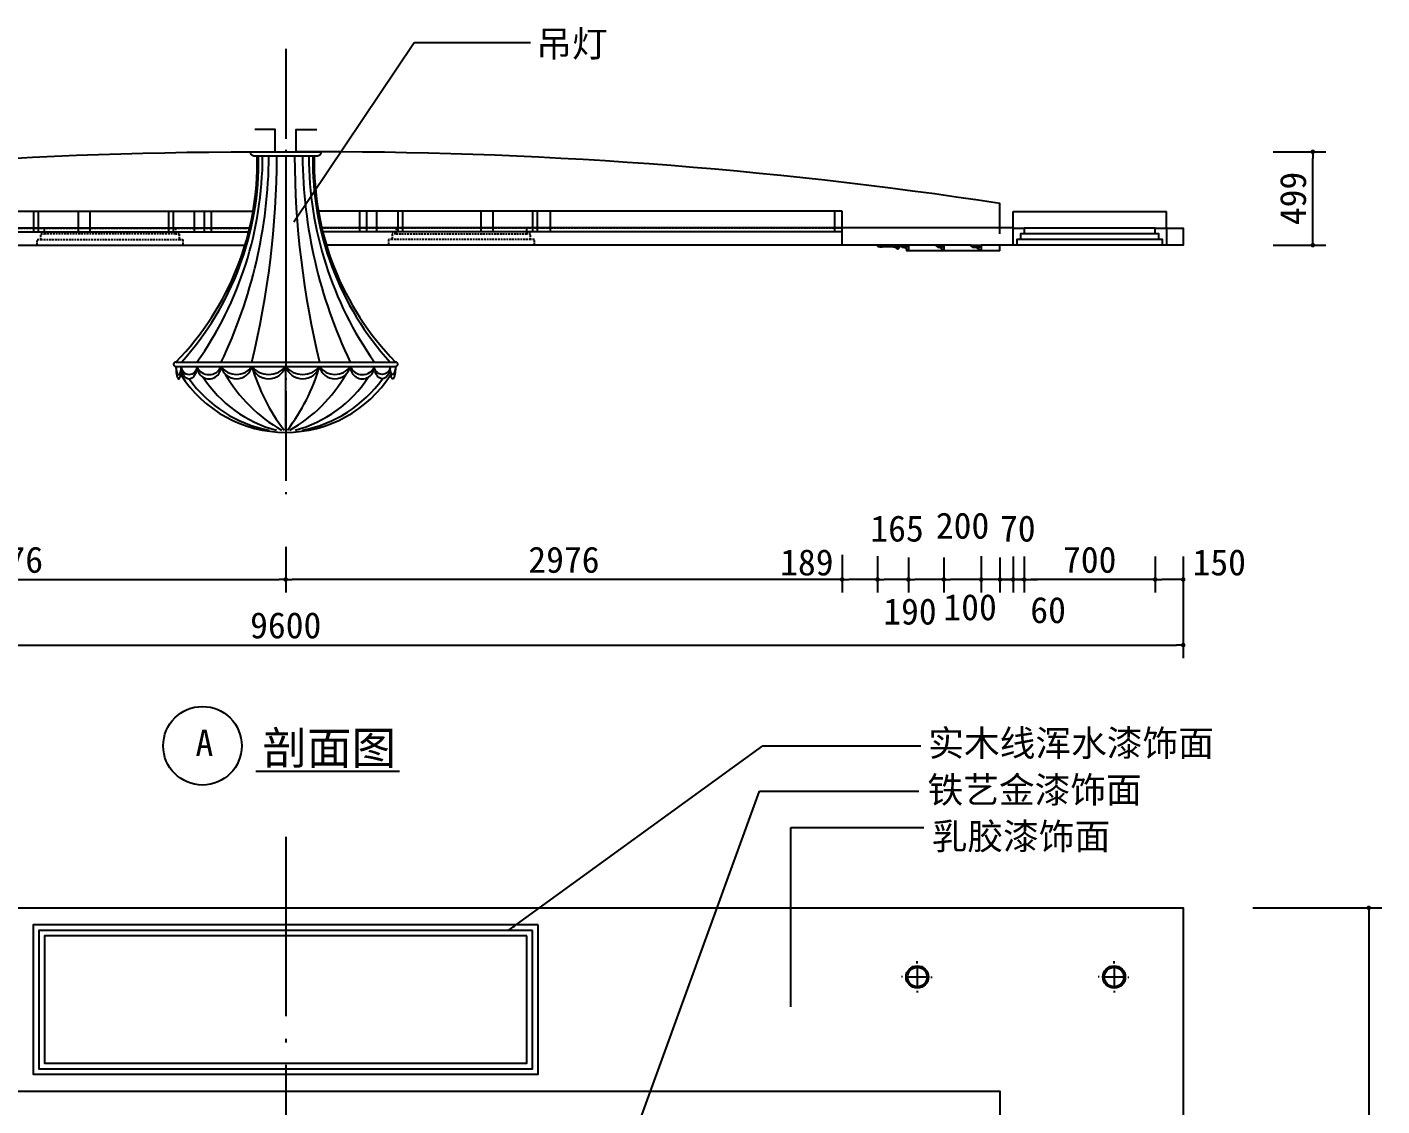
# Model space of a CAD drawing. Extents: x 287 to 12183, y 418 to 16409.
# Drawn here: x 4937 to 12183, y 10640 to 16409 of the extents above; entities that cross this region are included whole.
import ezdxf

# ---------------------------------------------------------------- set-up
doc = ezdxf.new("R2010")
doc.units = 0
doc.header["$MEASUREMENT"] = 0
doc.linetypes.add('ACAD_ISO04W100', pattern=[30.5, 24, -3, 0.5, -3])
doc.linetypes.add('DASHED', pattern=[0.75, 0.5, -0.25])
doc.layers.get('0').update_dxf_attribs({"linetype": 'CONTINUOUS'})
doc.layers.get('DEFPOINTS').update_dxf_attribs({"linetype": 'CONTINUOUS'})
for name, color, linetype in [('2', 2, 'CONTINUOUS'), ('3', 3, 'CONTINUOUS'), ('4', 4, 'CONTINUOUS'), ('7', 7, 'CONTINUOUS'), ('BH', 3, 'CONTINUOUS'), ('DIM', 3, 'CONTINUOUS'), ('TEXT', 3, 'CONTINUOUS')]:
    doc.layers.add(name, color=color, linetype=linetype)
doc.styles.add('HZ', font='')
doc.styles.get('HZ').set_extended_font_data('仿宋_GB2312')
doc.dimstyles.get("Standard").update_dxf_attribs({"dimscale": 70, "dimtxt": 2, "dimasz": 0.5, "dimexe": 1, "dimexo": 1, "dimgap": 0.5, "dimtad": 1, "dimdec": 0, "dimtxsty": 'HZ', "dimblk1": 'DOT', "dimblk2": 'DOT', "dimsah": 1, "dimcen": 0, "dimclrd": 256, "dimclre": 256, "dimclrt": 256, "dimazin": 3, "dimtfac": 0.5, "dimtdec": 0, "dimtmove": 0, "dimatfit": 3, "dimtolj": 1, "dimtzin": 0})

# ---------------------------------------------------------------- blocks, each defined once
blk = doc.blocks.new('_DOT')
at = {"color": 0, "linetype": 'BYBLOCK'}
blk.add_line((-0.35, 0), (-1, 0), dxfattribs=at)
at = {"color": 0, "linetype": 'BYBLOCK', "const_width": 0.35}
blk.add_lwpolyline([(-0.175, 0, 1), (0.175, 0, 1)], format="xyb", close=True, dxfattribs=at)
blk = doc.blocks.new('*D61')
at = {"linetype": 'BYBLOCK'}
for p, q in [((11492.2, 11698.4), (12182.9, 11698.4)), ((12112.9, 11663.4), (12112.9, 2133.4)), ((11492.2, 2098.4), (12182.9, 2098.4))]:
    blk.add_line(p, q, dxfattribs=at)
at = {"layer": 'DEFPOINTS', "color": 0, "linetype": 'BYBLOCK'}
for p in [(11422.2, 11698.4), (11422.2, 2098.4), (12112.9, 2098.4)]:
    blk.add_point(p, dxfattribs=at)
at = {"linetype": 'BYBLOCK', "xscale": 35, "yscale": 35, "zscale": 35}
for p, rotation in [((12112.9, 11698.4), 90), ((12112.9, 2098.4), 270)]:
    blk.add_blockref('_DOT', p, dxfattribs=dict(at, rotation=rotation))
at = {"linetype": 'BYBLOCK', "insert": (12007.9, 6898.4), "char_height": 140, "attachment_point": 5, "rotation": 90, "style": 'HZ'}
blk.add_mtext('\\A1;9600', dxfattribs=at)
blk = doc.blocks.new('*D88')
at = {"linetype": 'BYBLOCK'}
for p, q in [((6320.2, 13629.7), (6320.2, 13384.4)), ((9296.2, 13517.3), (9296.2, 13384.4)), ((9261.2, 13454.4), (6355.2, 13454.4))]:
    blk.add_line(p, q, dxfattribs=at)
at = {"layer": 'DEFPOINTS', "color": 0, "linetype": 'BYBLOCK'}
for p in [(6320.2, 13699.7), (9296.2, 13587.3), (6320.2, 13454.4)]:
    blk.add_point(p, dxfattribs=at)
at = {"linetype": 'BYBLOCK', "xscale": 35, "yscale": 35, "zscale": 35, "rotation": 180}
blk.add_blockref('_DOT', (6320.2, 13454.4), dxfattribs=at)
at = {"linetype": 'BYBLOCK', "xscale": 35, "yscale": 35, "zscale": 35}
blk.add_blockref('_DOT', (9296.2, 13454.4), dxfattribs=at)
at = {"linetype": 'BYBLOCK', "insert": (7808.2, 13559.4), "char_height": 140, "attachment_point": 5, "style": 'HZ'}
blk.add_mtext('\\A1;2976', dxfattribs=at)
blk = doc.blocks.new('*D89')
at = {"linetype": 'BYBLOCK'}
for p, q in [((1520.2, 13577.3), (1520.2, 13033.8)), ((11120.2, 13577.3), (11120.2, 13033.8)), ((1555.2, 13103.8), (11085.2, 13103.8))]:
    blk.add_line(p, q, dxfattribs=at)
at = {"layer": 'DEFPOINTS', "color": 0, "linetype": 'BYBLOCK'}
for p in [(1520.2, 13647.3), (11120.2, 13647.3), (11120.2, 13103.8)]:
    blk.add_point(p, dxfattribs=at)
at = {"linetype": 'BYBLOCK', "xscale": 35, "yscale": 35, "zscale": 35, "rotation": 180}
blk.add_blockref('_DOT', (1520.2, 13103.8), dxfattribs=at)
at = {"linetype": 'BYBLOCK', "xscale": 35, "yscale": 35, "zscale": 35}
blk.add_blockref('_DOT', (11120.2, 13103.8), dxfattribs=at)
at = {"linetype": 'BYBLOCK', "insert": (6320.2, 13208.8), "char_height": 140, "attachment_point": 5, "style": 'HZ'}
blk.add_mtext('\\A1;9600', dxfattribs=at)
blk = doc.blocks.new('*D94')
at = {"linetype": 'BYBLOCK'}
for p, q in [((6320.2, 13629.7), (6320.2, 13384.4)), ((3344.2, 13517.3), (3344.2, 13384.4)), ((3379.2, 13454.4), (6285.2, 13454.4))]:
    blk.add_line(p, q, dxfattribs=at)
at = {"layer": 'DEFPOINTS', "color": 0, "linetype": 'BYBLOCK'}
for p in [(6320.2, 13699.7), (3344.2, 13587.3), (6320.2, 13454.4)]:
    blk.add_point(p, dxfattribs=at)
at = {"linetype": 'BYBLOCK', "xscale": 35, "yscale": 35, "zscale": 35, "rotation": 180}
blk.add_blockref('_DOT', (3344.2, 13454.4), dxfattribs=at)
at = {"linetype": 'BYBLOCK', "xscale": 35, "yscale": 35, "zscale": 35}
blk.add_blockref('_DOT', (6320.2, 13454.4), dxfattribs=at)
at = {"linetype": 'BYBLOCK', "insert": (4832.2, 13559.4), "char_height": 140, "attachment_point": 5, "style": 'HZ'}
blk.add_mtext('\\A1;2976', dxfattribs=at)
blk = doc.blocks.new('*D109')
at = {"linetype": 'BYBLOCK'}
for p, q in [((10270.2, 13577.3), (10270.2, 13384.4)), ((10970.2, 13577.3), (10970.2, 13384.4)), ((10935.2, 13454.4), (10305.2, 13454.4))]:
    blk.add_line(p, q, dxfattribs=at)
at = {"layer": 'DEFPOINTS', "color": 0, "linetype": 'BYBLOCK'}
for p in [(10270.2, 13647.3), (10970.2, 13647.3), (10270.2, 13454.4)]:
    blk.add_point(p, dxfattribs=at)
at = {"linetype": 'BYBLOCK', "xscale": 35, "yscale": 35, "zscale": 35, "rotation": 180}
blk.add_blockref('_DOT', (10270.2, 13454.4), dxfattribs=at)
at = {"linetype": 'BYBLOCK', "xscale": 35, "yscale": 35, "zscale": 35}
blk.add_blockref('_DOT', (10970.2, 13454.4), dxfattribs=at)
at = {"linetype": 'BYBLOCK', "insert": (10620.2, 13559.4), "char_height": 140, "attachment_point": 5, "style": 'HZ'}
blk.add_mtext('\\A1;700', dxfattribs=at)
blk = doc.blocks.new('*D110')
at = {"linetype": 'BYBLOCK'}
for p, q in [((9650.2, 13572.1), (9650.2, 13384.4)), ((9840.2, 13572.1), (9840.2, 13384.4)), ((9805.2, 13454.4), (9685.2, 13454.4))]:
    blk.add_line(p, q, dxfattribs=at)
at = {"layer": 'DEFPOINTS', "color": 0, "linetype": 'BYBLOCK'}
for p in [(9650.2, 13642.1), (9840.2, 13642.1), (9650.2, 13454.4)]:
    blk.add_point(p, dxfattribs=at)
at = {"linetype": 'BYBLOCK', "xscale": 35, "yscale": 35, "zscale": 35, "rotation": 180}
blk.add_blockref('_DOT', (9650.2, 13454.4), dxfattribs=at)
at = {"linetype": 'BYBLOCK', "xscale": 35, "yscale": 35, "zscale": 35}
blk.add_blockref('_DOT', (9840.2, 13454.4), dxfattribs=at)
at = {"linetype": 'BYBLOCK', "insert": (9658.8, 13282.6), "char_height": 140, "attachment_point": 5, "style": 'HZ'}
blk.add_mtext('\\A1;190', dxfattribs=at)
blk = doc.blocks.new('*D111')
at = {"linetype": 'BYBLOCK'}
for p, q in [((9485.2, 13579.8), (9485.2, 13384.4)), ((9650.2, 13487.3), (9650.2, 13384.4)), ((9615.2, 13454.4), (9520.2, 13454.4))]:
    blk.add_line(p, q, dxfattribs=at)
at = {"layer": 'DEFPOINTS', "color": 0, "linetype": 'BYBLOCK'}
for p in [(9485.2, 13649.8), (9650.2, 13557.3), (9485.2, 13454.4)]:
    blk.add_point(p, dxfattribs=at)
at = {"linetype": 'BYBLOCK', "xscale": 35, "yscale": 35, "zscale": 35, "rotation": 180}
blk.add_blockref('_DOT', (9485.2, 13454.4), dxfattribs=at)
at = {"linetype": 'BYBLOCK', "xscale": 35, "yscale": 35, "zscale": 35}
blk.add_blockref('_DOT', (9650.2, 13454.4), dxfattribs=at)
at = {"linetype": 'BYBLOCK', "insert": (9589.9, 13726.3), "char_height": 140, "attachment_point": 5, "style": 'HZ'}
blk.add_mtext('\\A1;165', dxfattribs=at)
blk = doc.blocks.new('*D112')
at = {"linetype": 'BYBLOCK'}
for p, q in [((9296.2, 13587.4), (9296.2, 13384.4)), ((9485.2, 13512.3), (9485.2, 13384.4)), ((9450.2, 13454.4), (9331.2, 13454.4))]:
    blk.add_line(p, q, dxfattribs=at)
at = {"layer": 'DEFPOINTS', "color": 0, "linetype": 'BYBLOCK'}
for p in [(9296.2, 13657.4), (9485.2, 13582.3), (9296.2, 13454.4)]:
    blk.add_point(p, dxfattribs=at)
at = {"linetype": 'BYBLOCK', "xscale": 35, "yscale": 35, "zscale": 35, "rotation": 180}
blk.add_blockref('_DOT', (9296.2, 13454.4), dxfattribs=at)
at = {"linetype": 'BYBLOCK', "xscale": 35, "yscale": 35, "zscale": 35}
blk.add_blockref('_DOT', (9485.2, 13454.4), dxfattribs=at)
at = {"linetype": 'BYBLOCK', "insert": (9107.4, 13545.4), "char_height": 140, "attachment_point": 5, "style": 'HZ'}
blk.add_mtext('\\A1;189', dxfattribs=at)
blk = doc.blocks.new('*D113')
at = {"linetype": 'BYBLOCK'}
for p, q in [((10210.2, 13577.3), (10210.2, 13384.4)), ((10270.2, 13577.3), (10270.2, 13384.4)), ((10175.2, 13454.4), (10140.2, 13454.4)), ((10270.2, 13454.4), (10210.2, 13454.4)), ((10270.2, 13454.4), (10210.2, 13454.4)), ((10305.2, 13454.4), (10340.2, 13454.4))]:
    blk.add_line(p, q, dxfattribs=at)
at = {"layer": 'DEFPOINTS', "color": 0, "linetype": 'BYBLOCK'}
for p in [(10210.2, 13647.3), (10270.2, 13647.3), (10210.2, 13454.4)]:
    blk.add_point(p, dxfattribs=at)
at = {"linetype": 'BYBLOCK', "xscale": 35, "yscale": 35, "zscale": 35}
blk.add_blockref('_DOT', (10210.2, 13454.4), dxfattribs=at)
at = {"linetype": 'BYBLOCK', "xscale": 35, "yscale": 35, "zscale": 35, "rotation": 180}
blk.add_blockref('_DOT', (10270.2, 13454.4), dxfattribs=at)
at = {"linetype": 'BYBLOCK', "insert": (10397.8, 13290.3), "char_height": 140, "attachment_point": 5, "style": 'HZ'}
blk.add_mtext('\\A1;60', dxfattribs=at)
blk = doc.blocks.new('*D114')
at = {"linetype": 'BYBLOCK'}
for p, q in [((10140.2, 13572.1), (10140.2, 13384.4)), ((10210.2, 13577.3), (10210.2, 13384.4)), ((10105.2, 13454.4), (10070.2, 13454.4)), ((10210.2, 13454.4), (10140.2, 13454.4)), ((10210.2, 13454.4), (10140.2, 13454.4)), ((10245.2, 13454.4), (10280.2, 13454.4))]:
    blk.add_line(p, q, dxfattribs=at)
at = {"layer": 'DEFPOINTS', "color": 0, "linetype": 'BYBLOCK'}
for p in [(10140.2, 13642.1), (10210.2, 13647.3), (10140.2, 13454.4)]:
    blk.add_point(p, dxfattribs=at)
at = {"linetype": 'BYBLOCK', "xscale": 35, "yscale": 35, "zscale": 35}
blk.add_blockref('_DOT', (10140.2, 13454.4), dxfattribs=at)
at = {"linetype": 'BYBLOCK', "xscale": 35, "yscale": 35, "zscale": 35, "rotation": 180}
blk.add_blockref('_DOT', (10210.2, 13454.4), dxfattribs=at)
at = {"linetype": 'BYBLOCK', "insert": (10235.7, 13726.3), "char_height": 140, "attachment_point": 5, "style": 'HZ'}
blk.add_mtext('\\A1;70', dxfattribs=at)
blk = doc.blocks.new('*D115')
at = {"linetype": 'BYBLOCK'}
for p, q in [((10040.2, 13579.8), (10040.2, 13384.4)), ((10140.2, 13572.1), (10140.2, 13384.4)), ((10005.2, 13454.4), (9970.2, 13454.4)), ((10140.2, 13454.4), (10040.2, 13454.4)), ((10140.2, 13454.4), (10040.2, 13454.4)), ((10175.2, 13454.4), (10210.2, 13454.4))]:
    blk.add_line(p, q, dxfattribs=at)
at = {"layer": 'DEFPOINTS', "color": 0, "linetype": 'BYBLOCK'}
for p in [(10040.2, 13649.8), (10140.2, 13642.1), (10040.2, 13454.4)]:
    blk.add_point(p, dxfattribs=at)
at = {"linetype": 'BYBLOCK', "xscale": 35, "yscale": 35, "zscale": 35}
blk.add_blockref('_DOT', (10040.2, 13454.4), dxfattribs=at)
at = {"linetype": 'BYBLOCK', "xscale": 35, "yscale": 35, "zscale": 35, "rotation": 180}
blk.add_blockref('_DOT', (10140.2, 13454.4), dxfattribs=at)
at = {"linetype": 'BYBLOCK', "insert": (9980.5, 13305.6), "char_height": 140, "attachment_point": 5, "style": 'HZ'}
blk.add_mtext('\\A1;100', dxfattribs=at)
blk = doc.blocks.new('*D116')
at = {"linetype": 'BYBLOCK'}
for p, q in [((9840.2, 13572.1), (9840.2, 13384.4)), ((10040.2, 13487.3), (10040.2, 13384.4)), ((10005.2, 13454.4), (9875.2, 13454.4))]:
    blk.add_line(p, q, dxfattribs=at)
at = {"layer": 'DEFPOINTS', "color": 0, "linetype": 'BYBLOCK'}
for p in [(9840.2, 13642.1), (10040.2, 13557.3), (9840.2, 13454.4)]:
    blk.add_point(p, dxfattribs=at)
at = {"linetype": 'BYBLOCK', "xscale": 35, "yscale": 35, "zscale": 35, "rotation": 180}
blk.add_blockref('_DOT', (9840.2, 13454.4), dxfattribs=at)
at = {"linetype": 'BYBLOCK', "xscale": 35, "yscale": 35, "zscale": 35}
blk.add_blockref('_DOT', (10040.2, 13454.4), dxfattribs=at)
at = {"linetype": 'BYBLOCK', "insert": (9940.2, 13741.6), "char_height": 140, "attachment_point": 5, "style": 'HZ'}
blk.add_mtext('\\A1;200', dxfattribs=at)
blk = doc.blocks.new('*D117')
at = {"linetype": 'BYBLOCK'}
for p, q in [((10970.2, 13577.3), (10970.2, 13384.4)), ((11120.2, 13577.3), (11120.2, 13384.4)), ((11085.2, 13454.4), (11005.2, 13454.4))]:
    blk.add_line(p, q, dxfattribs=at)
at = {"layer": 'DEFPOINTS', "color": 0, "linetype": 'BYBLOCK'}
for p in [(10970.2, 13647.3), (11120.2, 13647.3), (10970.2, 13454.4)]:
    blk.add_point(p, dxfattribs=at)
at = {"linetype": 'BYBLOCK', "xscale": 35, "yscale": 35, "zscale": 35, "rotation": 180}
blk.add_blockref('_DOT', (10970.2, 13454.4), dxfattribs=at)
at = {"linetype": 'BYBLOCK', "xscale": 35, "yscale": 35, "zscale": 35}
blk.add_blockref('_DOT', (11120.2, 13454.4), dxfattribs=at)
at = {"linetype": 'BYBLOCK', "insert": (11313, 13545.4), "char_height": 140, "attachment_point": 5, "style": 'HZ'}
blk.add_mtext('\\A1;150', dxfattribs=at)
blk = doc.blocks.new('*D118')
at = {"linetype": 'BYBLOCK'}
for p, q in [((11601, 15741.6), (11883.3, 15741.6)), ((11813.3, 15277.6), (11813.3, 15706.6)), ((11601, 15242.6), (11883.3, 15242.6))]:
    blk.add_line(p, q, dxfattribs=at)
at = {"layer": 'DEFPOINTS', "color": 0, "linetype": 'BYBLOCK'}
for p in [(11531, 15741.6), (11813.3, 15741.6), (11531, 15242.6)]:
    blk.add_point(p, dxfattribs=at)
at = {"linetype": 'BYBLOCK', "xscale": 35, "yscale": 35, "zscale": 35}
for p, rotation in [((11813.3, 15741.6), 90), ((11813.3, 15242.6), 270)]:
    blk.add_blockref('_DOT', p, dxfattribs=dict(at, rotation=rotation))
at = {"linetype": 'BYBLOCK', "insert": (11708.3, 15492.1), "char_height": 140, "attachment_point": 5, "rotation": 90, "style": 'HZ'}
blk.add_mtext('\\A1;499', dxfattribs=at)

msp = doc.modelspace()

# ---------------------------------------------------------------- linework, layer by layer
at = {"layer": '2', "ltscale": 20}
for points in [[(2500.2, 15332.6), (2500.2, 15465.5, -0.038925), (6264.2, 15741.5), (6264.2, 15861.5), (6154.2, 15861.5)], [(10140.2, 15302.5), (10140.2, 15465.5, 0.038925), (6376.2, 15741.5), (6376.2, 15861.5), (6486.2, 15861.5)]]:
    msp.add_lwpolyline(points, format="xyb", dxfattribs=at)
at = {"layer": '3', "linetype": 'ACAD_ISO04W100', "ltscale": 20}
msp.add_line((6320.2, 16291.6), (6320.2, 13860), dxfattribs=at)
at = {"layer": '3'}
for p, q in [((6320.2, 15718), (6320.2, 14617.1)), ((9491.9, 15238.4), (9489.9, 15236.7)), ((9494.1, 15240.5), (9491.9, 15238.4)), ((9493.1, 15235.4), (9491.9, 15234.5)), ((9495.3, 15236.7), (9493.1, 15235.4)), ((9495.1, 15242.7), (9494.1, 15240.5)), ((9497.4, 15238.4), (9495.3, 15236.7)), ((9498.6, 15240.5), (9497.4, 15238.4)), ((9499.7, 15242.7), (9498.6, 15240.5)), ((9576.7, 15235.7), (9574.9, 15234.9)), ((9578.9, 15236.9), (9576.7, 15235.7)), ((9581.2, 15238.4), (9578.9, 15236.9)), ((9579.9, 15231.9), (9579.2, 15231.6)), ((9584.2, 15232.5), (9579.9, 15231.9)), ((9583.4, 15240.5), (9581.2, 15238.4)), ((9584.8, 15242.7), (9583.4, 15240.5)), ((9586.3, 15233.5), (9584.2, 15232.5)), ((9588.5, 15234.6), (9586.3, 15233.5)), ((9586.8, 15226.1), (9586.5, 15226.1)), ((9588.9, 15226.7), (9586.8, 15226.1)), ((9590.6, 15236.3), (9588.5, 15234.6)), ((9591.1, 15227.4), (9588.9, 15226.7)), ((9592.9, 15238.3), (9590.6, 15236.3)), ((9593.2, 15228.8), (9591.1, 15227.4)), ((9594.4, 15240.5), (9592.9, 15238.3)), ((9595.3, 15230.3), (9593.2, 15228.8)), ((9595.6, 15242.7), (9594.4, 15240.5)), ((9597.6, 15232), (9595.3, 15230.3)), ((9599.9, 15234), (9597.6, 15232)), ((9602, 15236), (9599.9, 15234)), ((9603.9, 15238.3), (9602, 15236)), ((9605.4, 15240.4), (9603.9, 15238.3)), ((9606.6, 15242.5), (9605.4, 15240.4)), ((6320.2, 14252.9), (6320.2, 14593.7)), ((6320.2, 14252.9), (6320.2, 14593.7)), ((9697.9, 11401.5), (9697.9, 11414.4)), ((9698.2, 11388.9), (9698.2, 11268.9)), ((10750.3, 11401.5), (10750.3, 11414.4)), ((10750.6, 11388.9), (10750.6, 11268.9)), ((9618.3, 11329.5), (9612.9, 11329.5)), ((9638.2, 11328.9), (9750.2, 11328.9)), ((9771.1, 11327.3), (9777.6, 11327.3)), ((10670.7, 11329.5), (10665.3, 11329.5)), ((10690.6, 11328.9), (10802.6, 11328.9)), ((10823.5, 11327.3), (10830, 11327.3)), ((9697.9, 11255.3), (9697.9, 11245.6)), ((10750.3, 11255.3), (10750.3, 11245.6))]:
    msp.add_line(p, q, dxfattribs=at)
at = {"layer": '3', "ltscale": 20}
for p, q in [((4972.7, 15314.5), (4972.7, 15424.5)), ((4997.7, 15314.5), (4997.7, 15424.5)), ((5211.2, 15314.5), (5211.2, 15424.5)), ((5274.8, 15314.5), (5274.8, 15424.5)), ((5694.4, 15314.5), (5694.4, 15424.5)), ((5719.4, 15314.5), (5719.4, 15424.5)), ((5833.2, 15314.5), (5833.2, 15424.5)), ((5886.2, 15314.5), (5886.2, 15424.5)), ((5923.7, 15314.5), (5923.7, 15424.5)), ((6716.7, 15314.5), (6716.7, 15424.5)), ((6754.2, 15314.5), (6754.2, 15424.5)), ((6807.2, 15314.5), (6807.2, 15424.5)), ((6921, 15314.5), (6921, 15424.5)), ((6946, 15314.5), (6946, 15424.5)), ((7365.6, 15314.5), (7365.6, 15424.5)), ((7429.2, 15314.5), (7429.2, 15424.5)), ((7642.7, 15314.5), (7642.7, 15424.5)), ((7667.7, 15314.5), (7667.7, 15424.5)), ((7736.5, 15314.5), (7736.5, 15424.5)), ((9257.7, 15314.5), (9257.7, 15424.5)), ((3344.2, 15334.5), (6127.2, 15334.5)), ((9296.2, 15334.5), (6513.1, 15334.5)), ((10970.2, 15302.6), (10270.2, 15302.6)), ((10140.2, 15212.6), (10140.2, 15242.6)), ((11010.2, 15242.6), (10210.2, 15242.6)), ((10990.2, 15272.6), (10250.2, 15272.6)), ((6086.7, 15193.2), (6086.7, 15197.5)), ((6553.7, 15193.2), (6553.7, 15197.5)), ((10140.2, 15212.6), (9642.3, 15212.6))]:
    msp.add_line(p, q, dxfattribs=at)
at = {"layer": '3', "linetype": 'DASHED', "ltscale": 20}
for p, q in [((3344.2, 15332.6), (6126.8, 15332.6)), ((5730.2, 15302.6), (5030.2, 15302.6)), ((9296.2, 15332.6), (6513.6, 15332.6)), ((6910.2, 15302.6), (7610.2, 15302.6)), ((5010.2, 15272.6), (5760.2, 15272.6)), ((7630.2, 15272.6), (6880.2, 15272.6))]:
    msp.add_line(p, q, dxfattribs=at)
at = {"layer": '3', "color": 6}
msp.add_line((6160.1, 12430), (6928.1, 12430), dxfattribs=at)
at = {"layer": '3', "linetype": 'ACAD_ISO04W100', "ltscale": 40}
msp.add_line((6320.2, 12078.8), (6320.2, 1781.1), dxfattribs=at)
at = {"layer": '3'}
for points in [[(5733.3, 14593.7, 0.034786), (5734.5, 14576.3, 0.046741), (5737.5, 14563.6, 0.089856), (5743.3, 14553.3, 0.225305), (5747.7, 14551.2, 0.225305), (5752.1, 14553.3, 0.089856), (5757.9, 14563.6, 0.046741), (5760.8, 14576.3, 0.034786), (5762.1, 14593.7)], [(5762.1, 14593.7, 0.096775), (5765.2, 14577.4, 0.097764), (5774.3, 14563.6, 0.099195), (5787.8, 14554.4, 0.100232), (5803.7, 14551.2, 0.100232), (5819.6, 14554.4, 0.099195), (5833.2, 14563.6, 0.097764), (5842.2, 14577.4, 0.096775), (5845.4, 14593.7)], [(6878.3, 14593.7, -0.096775), (6875.1, 14577.4, -0.097764), (6866.1, 14563.6, -0.099195), (6852.5, 14554.4, -0.100232), (6836.6, 14551.2, -0.100232), (6820.7, 14554.4, -0.099195), (6807.2, 14563.6, -0.097764), (6798.1, 14577.4, -0.096775), (6794.9, 14593.7)], [(6907, 14593.7, -0.034786), (6905.8, 14576.3, -0.046741), (6902.8, 14563.6, -0.089856), (6897.1, 14553.3, -0.225305), (6892.7, 14551.2, -0.225305), (6888.2, 14553.3, -0.089856), (6882.5, 14563.6, -0.046741), (6879.5, 14576.3, -0.034786), (6878.3, 14593.7)]]:
    msp.add_lwpolyline(points, format="xyb", dxfattribs=at)
at = {"layer": '3', "ltscale": 20}
msp.add_lwpolyline([(7640.2, 11578.4), (5000.2, 11578.4), (5000.2, 10838.4), (7640.2, 10838.4)], close=True, dxfattribs=at)
at = {"layer": '3'}
msp.add_circle((5875, 12565.5), 210, dxfattribs=at)
at = {"layer": '3', "ltscale": 20}
for centre in [(9698.2, 11328.9), (10750.6, 11328.9)]:
    msp.add_circle(centre, 52, dxfattribs=at)
at = {"layer": '3'}
for centre, radius, start, end in [((4577.4, 15689.5), 1598, 317.84903, 1.0227), ((4281.6, 15722.7), 1915.2, 324.74139, 359.85961), ((3624.6, 15742.2), 2606, 334.42348, 359.4684), ((1534.7, 15737), 4738.4, 346.32953, 359.77065), ((11105.7, 15737), 4738.4, 180.22935, 193.67047), ((9015.8, 15742.2), 2606, 180.5316, 205.57652), ((8358.8, 15722.7), 1915.2, 180.14039, 215.25861), ((8063, 15689.5), 1598, 178.9773, 222.15097), ((5910.1, 14620.7), 70.5, 203.4145, 337.47056), ((6057, 14651.2), 100, 215.09732, 324.90268), ((6229.5, 14669.2), 118, 219.78095, 320.21905), ((7151.4, 14892.4), 1055.7, 196.43796, 217.28289), ((6410.9, 14669.2), 118, 219.78095, 320.21905), ((5489, 14892.4), 1055.7, 322.71711, 343.56204), ((6583.3, 14651.2), 100, 215.09732, 324.90268), ((6730.2, 14620.7), 70.5, 202.52944, 336.5855), ((6360.3, 14923.6), 683.2, 215.38734, 259.0072), ((6444.5, 14905.3), 675.2, 213.16485, 255.03875), ((6705.1, 14962.1), 817.6, 210.01982, 240.16705), ((5935.3, 14962.1), 817.6, 299.83295, 329.98018), ((6195.9, 14905.3), 675.2, 284.96125, 326.83515), ((6280, 14923.6), 683.2, 280.9928, 324.61266)]:
    msp.add_arc(centre, radius, start, end, dxfattribs=at)
at = {"layer": '4', "ltscale": 20}
for p, q in [((3344.2, 15424.5), (6145.6, 15424.5)), ((9296.2, 15424.5), (6494.8, 15424.5)), ((9296.2, 15314.5), (9296.2, 15424.5)), ((10210.2, 15422.6), (11030.2, 15422.6)), ((10210.2, 15332.6), (10210.2, 15422.6)), ((11030.2, 15332.6), (11030.2, 15422.6)), ((3344.2, 15314.5), (6122.4, 15314.5)), ((9296.2, 15314.5), (6518, 15314.5)), ((10210.2, 15334.5), (9296.2, 15334.5)), ((9296.2, 15242.6), (9296.2, 15314.5)), ((5770.2, 15242.6), (5790.2, 15242.6)), ((6870.2, 15242.6), (6850.2, 15242.6)), ((9986.2, 15242.6), (9296.2, 15242.6)), ((10210.2, 15242.6), (10040.2, 15242.6))]:
    msp.add_line(p, q, dxfattribs=at)
at = {"layer": '4'}
for p, q in [((5733.3, 14617.1), (6907, 14617.1)), ((5733.3, 14593.7), (6907, 14593.7))]:
    msp.add_line(p, q, dxfattribs=at)
for points in [[(6132.4, 15739.2), (6132.4, 15741.5), (6508, 15741.5), (6508, 15739.2, -0.414214), (6486.8, 15718), (6153.5, 15718, -0.414214)], [(9489.2, 15237.6, 0.656427), (9496.2, 15235.6), (9497.7, 15235.6), (9500.2, 15233.1, -0.085287), (9578.4, 15232.3, 0.0471), (9588.8, 15224.4, 0.561837), (9602.2, 15233.1), (9604.2, 15233.1, -0.326383), (9610.2, 15237.6), (9610.2, 15242.6), (9485.2, 15242.6), (9485.2, 15237.6)], [(9610.2, 15242.6), (9650.3, 15242.6), (9650.3, 15212.6), (9642.3, 15212.6, 0.485874), (9626.2, 15229.6), (9626.2, 15231.6, -0.679188), (9616.2, 15236.6), (9610.2, 15236.6)], [(9800, 15242.6), (9840.2, 15242.6), (9840.2, 15212.6), (9832.2, 15212.6, 0.485874), (9816, 15229.6), (9816, 15231.6, -0.679188), (9806, 15236.6), (9800, 15236.6)], [(9986.2, 15242.6), (10040.2, 15242.6), (10040.2, 15212.6), (10032.2, 15212.6, 0.330575), (10002.2, 15229.6), (10002.2, 15231.6, -0.679188), (9992.2, 15236.6), (9986.2, 15236.6)]]:
    msp.add_lwpolyline(points, format="xyb", close=True, dxfattribs=at)
at = {"layer": '4', "linetype": 'DASHED', "ltscale": 20}
for points in [[(4970.2, 15242.6), (4990.2, 15242.6), (4990.2, 15272.6), (5010.2, 15272.6), (5010.2, 15302.6), (5030.2, 15302.6), (5030.2, 15332.6)], [(5730.2, 15332.6), (5730.2, 15302.6), (5750.2, 15302.6), (5750.2, 15272.6), (5770.2, 15272.6), (5770.2, 15242.6)], [(6910.2, 15332.6), (6910.2, 15302.6), (6890.2, 15302.6), (6890.2, 15272.6), (6870.2, 15272.6), (6870.2, 15242.6)], [(7670.2, 15242.6), (7650.2, 15242.6), (7650.2, 15272.6), (7630.2, 15272.6), (7630.2, 15302.6), (7610.2, 15302.6), (7610.2, 15332.6)]]:
    msp.add_lwpolyline(points, dxfattribs=at)
at = {"layer": '4', "ltscale": 20}
for points in [[(10970.2, 15332.6), (11030.2, 15332.6), (11030.2, 15242.6), (11010.2, 15242.6), (11010.2, 15272.6), (10990.2, 15272.6), (10990.2, 15302.6), (10970.2, 15302.6), (10970.2, 15332.6), (10270.2, 15332.6), (10270.2, 15302.6), (10250.2, 15302.6), (10250.2, 15272.6), (10230.2, 15272.6), (10230.2, 15242.6), (10210.2, 15242.6), (10210.2, 15332.6), (10270.2, 15332.6)], [(11030.2, 15332.6), (11120.2, 15332.6), (11120.2, 15242.6), (11030.2, 15242.6)], [(3344.2, 15242.6), (6102.5, 15242.6)], [(9296.2, 15242.6), (6537.8, 15242.6)]]:
    msp.add_lwpolyline(points, dxfattribs=at)
at = {"layer": '4'}
for points in [[(5733.3, 14593.7, 0.022565), (5734.6, 14566.6, 0.03122), (5737.5, 14547.2, 0.067668), (5743.7, 14530.4, 0.278225), (5747.7, 14527.9, 0.278225), (5751.7, 14530.4, 0.067668), (5757.9, 14547.2, 0.03122), (5760.8, 14566.6, 0.022565), (5762.1, 14593.7)], [(5762.1, 14593.7, 0.064293), (5765.4, 14567.4, 0.077212), (5774.3, 14547.2, 0.107167), (5788.9, 14532.4, 0.145694), (5803.7, 14527.9, 0.145694), (5818.6, 14532.4, 0.107167), (5833.2, 14547.2, 0.077212), (5842, 14567.4, 0.064293), (5845.4, 14593.7)], [(6878.3, 14593.7, -0.064293), (6874.9, 14567.4, -0.077212), (6866.1, 14547.2, -0.107167), (6851.5, 14532.4, -0.145694), (6836.6, 14527.9, -0.145694), (6821.8, 14532.4, -0.107167), (6807.2, 14547.2, -0.077212), (6798.3, 14567.4, -0.064293), (6794.9, 14593.7)], [(6907, 14593.7, -0.022565), (6905.8, 14566.6, -0.03122), (6902.8, 14547.2, -0.067668), (6896.7, 14530.4, -0.278225), (6892.7, 14527.9, -0.278225), (6888.7, 14530.4, -0.067668), (6882.5, 14547.2, -0.03122), (6879.5, 14566.6, -0.022565), (6878.3, 14593.7)]]:
    msp.add_lwpolyline(points, format="xyb", dxfattribs=at)
at = {"layer": '4', "ltscale": 40}
msp.add_lwpolyline([(1520.2, 11698.4), (11120.2, 11698.4), (11120.2, 2098.4), (1520.2, 2098.4)], close=True, dxfattribs=at)
at = {"layer": '4'}
for centre, radius, start, end in [((4638.3, 15685.2), 1529.6, 315.714, 1.23073), ((8002, 15685.2), 1529.6, 178.76927, 224.286), ((5732, 14605.4), 11.8, 83.47762, 276.52238), ((5910.3, 14592.9), 64.9, 179.27943, 0.72057), ((6057, 14611.7), 83.8, 192.42591, 347.57409), ((6229.5, 14623.3), 95.4, 198.11715, 341.88285), ((6410.9, 14623.3), 95.4, 198.11715, 341.88285), ((6583.3, 14611.7), 83.8, 192.42591, 347.57409), ((6730, 14592.9), 64.9, 179.27943, 0.72057), ((6908.4, 14605.4), 11.8, 263.47762, 96.52238), ((6320.2, 14906.6), 665, 212.37678, 327.62322)]:
    msp.add_arc(centre, radius, start, end, dxfattribs=at)
at = {"layer": '7', "ltscale": 20}
for points in [[(7670.2, 11608.4), (4970.2, 11608.4), (4970.2, 10808.4), (7670.2, 10808.4)], [(7610.2, 11548.4), (5030.2, 11548.4), (5030.2, 10868.4), (7610.2, 10868.4)], [(2500.2, 10718.4), (10140.2, 10718.4), (10140.2, 3078.4), (2500.2, 3078.4)]]:
    msp.add_lwpolyline(points, close=True, dxfattribs=at)
for centre in [(9698.2, 11328.9), (10750.6, 11328.9)]:
    msp.add_circle(centre, 60, dxfattribs=at)
at = {"layer": 'BH'}
for p, q in [((9616.9, 15235.9), (9616.4, 15235.8)), ((9617.9, 15236.1), (9616.9, 15235.9)), ((9619, 15236.7), (9617.9, 15236.1)), ((9620.1, 15237.1), (9619, 15236.7)), ((9619.8, 15231.4), (9619.1, 15231.3)), ((9620.8, 15231.7), (9619.8, 15231.4)), ((9621.1, 15238.2), (9620.1, 15237.1)), ((9621.9, 15232.4), (9620.8, 15231.7)), ((9621.9, 15239.3), (9621.1, 15238.2)), ((9622.7, 15240.5), (9621.9, 15239.3)), ((9623.2, 15232.9), (9621.9, 15232.4)), ((9624, 15242.7), (9622.7, 15240.5)), ((9624.2, 15233.6), (9623.2, 15232.9)), ((9625.4, 15234.2), (9624.2, 15233.6)), ((9626.6, 15235), (9625.4, 15234.2)), ((9627.8, 15235.5), (9626.6, 15235)), ((9628.8, 15236.1), (9627.8, 15235.5)), ((9629.7, 15230.8), (9628.5, 15230)), ((9629.9, 15237.1), (9628.8, 15236.1)), ((9630.7, 15231.6), (9629.7, 15230.8)), ((9630.9, 15238.2), (9629.9, 15237.1)), ((9631.8, 15232.7), (9630.7, 15231.6)), ((9631.7, 15239.3), (9630.9, 15238.2)), ((9632.5, 15240.4), (9631.7, 15239.3)), ((9632.9, 15233.8), (9631.8, 15232.7)), ((9633.3, 15241.5), (9632.5, 15240.4)), ((9633.8, 15234.8), (9632.9, 15233.8)), ((9634.1, 15242.7), (9633.3, 15241.5)), ((9635, 15235.9), (9633.8, 15234.8)), ((9636, 15237), (9635, 15235.9)), ((9636.3, 15228.2), (9635.2, 15227.4)), ((9636.8, 15238.1), (9636, 15237)), ((9637.4, 15228.9), (9636.3, 15228.2)), ((9637.5, 15239.4), (9636.8, 15238.1)), ((9638.5, 15229.6), (9637.4, 15228.9)), ((9638, 15240.5), (9637.5, 15239.4)), ((9638.5, 15241.6), (9638, 15240.5)), ((9639.2, 15242.6), (9638.5, 15241.6)), ((9639.6, 15230.4), (9638.5, 15229.6)), ((9640.8, 15231.3), (9639.6, 15230.4)), ((9642, 15232.5), (9640.8, 15231.3)), ((9643.1, 15233.3), (9642, 15232.5)), ((9644.3, 15234.3), (9643.1, 15233.3)), ((9644.9, 15216.6), (9643.8, 15215.7)), ((9645.2, 15235.5), (9644.3, 15234.3)), ((9645.9, 15217.6), (9644.9, 15216.6)), ((9646.2, 15236.6), (9645.2, 15235.5)), ((9646.9, 15218.7), (9645.9, 15217.6)), ((9647, 15237.7), (9646.2, 15236.6)), ((9647.7, 15219.9), (9646.9, 15218.7)), ((9647.7, 15238.9), (9647, 15237.7)), ((9648.4, 15240.2), (9647.7, 15238.9)), ((9648.4, 15220.9), (9647.7, 15219.9)), ((9649, 15241.5), (9648.4, 15240.2)), ((9648.9, 15222), (9648.4, 15220.9)), ((9649.7, 15223.2), (9648.9, 15222)), ((9649.8, 15242.6), (9649, 15241.5)), ((9650.2, 15224.3), (9649.7, 15223.2)), ((9806.7, 15235.9), (9806.3, 15235.8)), ((9807.8, 15236.1), (9806.7, 15235.9)), ((9808.9, 15236.7), (9807.8, 15236.1)), ((9809.9, 15237.1), (9808.9, 15236.7)), ((9809.6, 15231.4), (9809, 15231.3)), ((9810.7, 15231.7), (9809.6, 15231.4)), ((9811, 15238.2), (9809.9, 15237.1)), ((9811.7, 15232.4), (9810.7, 15231.7)), ((9811.7, 15239.3), (9811, 15238.2)), ((9812.6, 15240.5), (9811.7, 15239.3)), ((9813, 15232.9), (9811.7, 15232.4)), ((9813.9, 15242.7), (9812.6, 15240.5)), ((9814.1, 15233.6), (9813, 15232.9)), ((9815.3, 15234.2), (9814.1, 15233.6)), ((9816.4, 15235), (9815.3, 15234.2)), ((9817.6, 15235.5), (9816.4, 15235)), ((9818.7, 15236.1), (9817.6, 15235.5)), ((9819.5, 15230.8), (9818.4, 15230)), ((9819.8, 15237.1), (9818.7, 15236.1)), ((9820.6, 15231.6), (9819.5, 15230.8)), ((9820.7, 15238.2), (9819.8, 15237.1)), ((9821.7, 15232.7), (9820.6, 15231.6)), ((9821.6, 15239.3), (9820.7, 15238.2)), ((9822.3, 15240.4), (9821.6, 15239.3)), ((9822.7, 15233.8), (9821.7, 15232.7)), ((9823.2, 15241.5), (9822.3, 15240.4)), ((9823.7, 15234.8), (9822.7, 15233.8)), ((9823.9, 15242.7), (9823.2, 15241.5)), ((9824.9, 15235.9), (9823.7, 15234.8)), ((9825.8, 15237), (9824.9, 15235.9)), ((9826.2, 15228.2), (9825.1, 15227.4)), ((9826.7, 15238.1), (9825.8, 15237)), ((9827.2, 15228.9), (9826.2, 15228.2)), ((9827.3, 15239.4), (9826.7, 15238.1)), ((9828.4, 15229.6), (9827.2, 15228.9)), ((9827.9, 15240.5), (9827.3, 15239.4)), ((9828.4, 15241.6), (9827.9, 15240.5)), ((9829, 15242.6), (9828.4, 15241.6)), ((9829.5, 15230.4), (9828.4, 15229.6)), ((9830.6, 15231.3), (9829.5, 15230.4)), ((9831.8, 15232.5), (9830.6, 15231.3)), ((9833, 15233.3), (9831.8, 15232.5)), ((9834.2, 15234.3), (9833, 15233.3)), ((9834.7, 15216.6), (9833.6, 15215.7)), ((9835, 15235.5), (9834.2, 15234.3)), ((9835.8, 15217.6), (9834.7, 15216.6)), ((9836.1, 15236.6), (9835, 15235.5)), ((9836.7, 15218.7), (9835.8, 15217.6)), ((9836.8, 15237.7), (9836.1, 15236.6)), ((9837.6, 15219.9), (9836.7, 15218.7)), ((9837.6, 15238.9), (9836.8, 15237.7)), ((9838.2, 15240.2), (9837.6, 15238.9)), ((9838.2, 15220.9), (9837.6, 15219.9)), ((9838.9, 15241.5), (9838.2, 15240.2)), ((9838.8, 15222), (9838.2, 15220.9)), ((9839.5, 15223.2), (9838.8, 15222)), ((9839.6, 15242.6), (9838.9, 15241.5)), ((9840, 15224.3), (9839.5, 15223.2)), ((9992.9, 15235.9), (9992.4, 15235.8)), ((9993.9, 15236.1), (9992.9, 15235.9)), ((9995, 15236.6), (9993.9, 15236.1)), ((9996.1, 15237.1), (9995, 15236.6)), ((9995.8, 15231.4), (9995.1, 15231.3)), ((9996.8, 15231.7), (9995.8, 15231.4)), ((9997.1, 15238.1), (9996.1, 15237.1)), ((9997.9, 15232.4), (9996.8, 15231.7)), ((9997.9, 15239.3), (9997.1, 15238.1)), ((9998.7, 15240.5), (9997.9, 15239.3)), ((9999.2, 15232.9), (9997.9, 15232.4)), ((10000, 15242.6), (9998.7, 15240.5)), ((10000.2, 15233.5), (9999.2, 15232.9)), ((10001.4, 15234.2), (10000.2, 15233.5)), ((10002.6, 15234.9), (10001.4, 15234.2)), ((10003.8, 15235.5), (10002.6, 15234.9)), ((10004.8, 15236.1), (10003.8, 15235.5)), ((10005.9, 15237.1), (10004.8, 15236.1)), ((10006.9, 15238.1), (10005.9, 15237.1)), ((10007.7, 15239.3), (10006.9, 15238.1)), ((10008.5, 15240.4), (10007.7, 15239.3)), ((10009.3, 15241.5), (10008.5, 15240.4)), ((10010.1, 15242.6), (10009.3, 15241.5)), ((10014.9, 15229.8), (10010.1, 15229.3)), ((10016, 15230.7), (10014.9, 15229.8)), ((10016.2, 15228.9), (10015.8, 15228.7)), ((10017.2, 15231.7), (10016, 15230.7)), ((10018.4, 15230), (10016.2, 15228.9)), ((10018.2, 15232.7), (10017.2, 15231.7)), ((10019, 15233.8), (10018.2, 15232.7)), ((10019.5, 15230.8), (10018.4, 15230)), ((10020, 15234.9), (10019, 15233.8)), ((10020.6, 15231.6), (10019.5, 15230.8)), ((10020.4, 15236), (10020, 15234.9)), ((10021.2, 15237.1), (10020.4, 15236)), ((10021.7, 15232.7), (10020.6, 15231.6)), ((10022.4, 15238.3), (10021.2, 15237.1)), ((10021.9, 15226.2), (10021.6, 15226.1)), ((10022.7, 15233.8), (10021.7, 15232.7)), ((10022.9, 15226.4), (10021.9, 15226.2)), ((10024.6, 15240.4), (10022.4, 15238.3)), ((10023.7, 15234.8), (10022.7, 15233.8)), ((10025.1, 15227.4), (10022.9, 15226.4)), ((10024.9, 15235.9), (10023.7, 15234.8)), ((10025.5, 15241.6), (10024.6, 15240.4)), ((10025.8, 15237), (10024.9, 15235.9)), ((10026.2, 15228.2), (10025.1, 15227.4)), ((10026.2, 15242.6), (10025.5, 15241.6)), ((10026.7, 15238.1), (10025.8, 15237)), ((10027.2, 15228.9), (10026.2, 15228.2)), ((10027.3, 15239.4), (10026.7, 15238.1)), ((10028.4, 15229.6), (10027.2, 15228.9)), ((10027.9, 15240.5), (10027.3, 15239.4)), ((10028.4, 15241.6), (10027.9, 15240.5)), ((10029, 15242.6), (10028.4, 15241.6)), ((10029.5, 15230.4), (10028.4, 15229.6)), ((10030.6, 15231.3), (10029.5, 15230.4)), ((10031.8, 15232.5), (10030.6, 15231.3)), ((10033, 15233.3), (10031.8, 15232.5)), ((10034.2, 15234.3), (10033, 15233.3)), ((10034.7, 15216.6), (10033.6, 15215.7)), ((10035, 15235.5), (10034.2, 15234.3)), ((10035.8, 15217.6), (10034.7, 15216.6)), ((10036.1, 15236.6), (10035, 15235.5)), ((10036.7, 15218.7), (10035.8, 15217.6)), ((10036.8, 15237.7), (10036.1, 15236.6)), ((10037.6, 15219.9), (10036.7, 15218.7)), ((10037.6, 15238.9), (10036.8, 15237.7)), ((10038.2, 15240.2), (10037.6, 15238.9)), ((10038.2, 15220.9), (10037.6, 15219.9)), ((10038.9, 15241.5), (10038.2, 15240.2)), ((10038.8, 15222), (10038.2, 15220.9)), ((10039.5, 15223.2), (10038.8, 15222)), ((10039.6, 15242.6), (10038.9, 15241.5)), ((10040, 15224.3), (10039.5, 15223.2)), ((9642.7, 15215), (9641.6, 15214.3)), ((9643.8, 15215.7), (9642.7, 15215)), ((9832.6, 15215), (9831.5, 15214.3)), ((9833.6, 15215.7), (9832.6, 15215)), ((10032.6, 15215), (10031.5, 15214.3)), ((10033.6, 15215.7), (10032.6, 15215))]:
    msp.add_line(p, q, dxfattribs=at)

# ---------------------------------------------------------------- texts
at = {"layer": '3', "style": 'HZ'}
for s, height, p in [('A', 140, (5837.6, 12510.8)), ('剖面图', 175, (6194.9, 12466.1))]:
    msp.add_text(s, height=height, dxfattribs=at).set_placement(p)
at = {"layer": 'TEXT', "linetype": 'BYBLOCK', "style": 'HZ'}
for s, p in [('吊灯', (7659.7, 16249.2)), ('实木线浑水漆饰面', (9756.8, 12509.7)), ('铁艺金漆饰面', (9753, 12259.7)), ('乳胶漆饰面', (9775.1, 12011))]:
    msp.add_text(s, height=140, dxfattribs=at).set_placement(p)

# ---------------------------------------------------------------- dimensions: what is measured, and where the dimension line sits
at = {"layer": 'DIM', "ltscale": 20}
for base, p1, p2, angle, picture, middle in [((11813.3, 15741.6), (11531, 15242.6), (11531, 15741.6), 270, '*D118', (11708.3, 15492.1)), ((12112.9, 2098.4), (11422.2, 11698.4), (11422.2, 2098.4), 90, '*D61', (12007.9, 6898.4))]:
    dim = msp.add_linear_dim(base=base, p1=p1, p2=p2, angle=angle, dimstyle='STANDARD', override={"dimscale": 70, "dimtxt": 2, "dimasz": 0.5, "dimexe": 1, "dimexo": 1, "dimgap": 0.5, "dimtad": 1, "dimtih": 0, "dimtoh": 0, "dimdec": 0, "dimzin": 8, "dimtxsty": 'HZ', "dimblk1": 'DOT', "dimblk2": 'DOT', "dimsah": 1, "dimcen": 0, "dimclrd": 256, "dimclre": 256, "dimclrt": 256, "dimtfac": 0.5, "dimtdec": 0, "dimtofl": 1}, dxfattribs=at)
    dim.commit()
    dim.dimension.update_dxf_attribs({"geometry": picture, "text_midpoint": middle})
for base, p1, p2, picture, middle in [((9485.2, 13454.4), (9650.2, 13557.3), (9485.2, 13649.8), '*D111', (9589.9, 13726.3)), ((9840.2, 13454.4), (10040.2, 13557.3), (9840.2, 13642.1), '*D116', (9940.2, 13741.6)), ((10140.2, 13454.4), (10210.2, 13647.3), (10140.2, 13642.1), '*D114', (10235.7, 13726.3)), ((9296.2, 13454.4), (9485.2, 13582.3), (9296.2, 13657.4), '*D112', (9107.4, 13545.4)), ((9650.2, 13454.4), (9840.2, 13642.1), (9650.2, 13642.1), '*D110', (9658.8, 13282.6)), ((10040.2, 13454.4), (10140.2, 13642.1), (10040.2, 13649.8), '*D115', (9980.5, 13305.6)), ((10210.2, 13454.4), (10270.2, 13647.3), (10210.2, 13647.3), '*D113', (10397.8, 13290.3)), ((10970.2, 13454.4), (11120.2, 13647.3), (10970.2, 13647.3), '*D117', (11313, 13545.4))]:
    dim = msp.add_linear_dim(base=base, p1=p1, p2=p2, dimstyle='STANDARD', override={"dimscale": 70, "dimtxt": 2, "dimasz": 0.5, "dimexe": 1, "dimexo": 1, "dimgap": 0.5, "dimtad": 1, "dimtih": 0, "dimtoh": 0, "dimdec": 0, "dimzin": 8, "dimtxsty": 'HZ', "dimblk1": 'DOT', "dimblk2": 'DOT', "dimsah": 1, "dimcen": 0, "dimclrd": 256, "dimclre": 256, "dimclrt": 256, "dimtfac": 0.5, "dimtdec": 0, "dimtofl": 1}, dxfattribs=at)
    dim.commit()
    dim.dimension.update_dxf_attribs({"geometry": picture, "text_midpoint": middle, "dimtype": 160})
for base, p1, p2, picture, middle in [((6320.2, 13454.4), (3344.2, 13587.3), (6320.2, 13699.7), '*D94', (4832.2, 13559.4)), ((6320.2, 13454.4), (9296.2, 13587.3), (6320.2, 13699.7), '*D88', (7808.2, 13559.4)), ((11120.2, 13103.8), (1520.2, 13647.3), (11120.2, 13647.3), '*D89', (6320.2, 13208.8)), ((10270.2, 13454.4), (10970.2, 13647.3), (10270.2, 13647.3), '*D109', (10620.2, 13559.4))]:
    dim = msp.add_linear_dim(base=base, p1=p1, p2=p2, dimstyle='STANDARD', override={"dimscale": 70, "dimtxt": 2, "dimasz": 0.5, "dimexe": 1, "dimexo": 1, "dimgap": 0.5, "dimtad": 1, "dimtih": 0, "dimtoh": 0, "dimdec": 0, "dimzin": 8, "dimtxsty": 'HZ', "dimblk1": 'DOT', "dimblk2": 'DOT', "dimsah": 1, "dimcen": 0, "dimclrd": 256, "dimclre": 256, "dimclrt": 256, "dimtfac": 0.5, "dimtdec": 0, "dimtofl": 1}, dxfattribs=at)
    dim.commit()
    dim.dimension.update_dxf_attribs({"geometry": picture, "text_midpoint": middle})

# ---------------------------------------------------------------- leaders
at = {"layer": 'DIM'}
for points in [[(6364.5, 15367.6), (7008, 16326.5), (7629.7, 16326.5)], [(7516.1, 11580.5), (8872.1, 12565.1), (9717.8, 12565.1)], [(7538.1, 8702), (8854.5, 12322.9), (9705.5, 12322.9)], [(9020.9, 11169), (9020.9, 12128.9), (9732.5, 12128.9)]]:
    msp.add_leader(points, dimstyle='STANDARD', override={"dimscale": 70, "dimtxt": 2, "dimasz": 0.5, "dimexe": 1, "dimexo": 1, "dimgap": 0.5, "dimtad": 1, "dimtih": 0, "dimtoh": 0, "dimdec": 0, "dimzin": 8, "dimtxsty": 'HZ', "dimcen": 0, "dimclrd": 256, "dimclre": 256, "dimclrt": 256, "dimtfac": 0.5, "dimtdec": 0, "dimtofl": 1}, dxfattribs=at)

doc.saveas('drawing.dxf')
